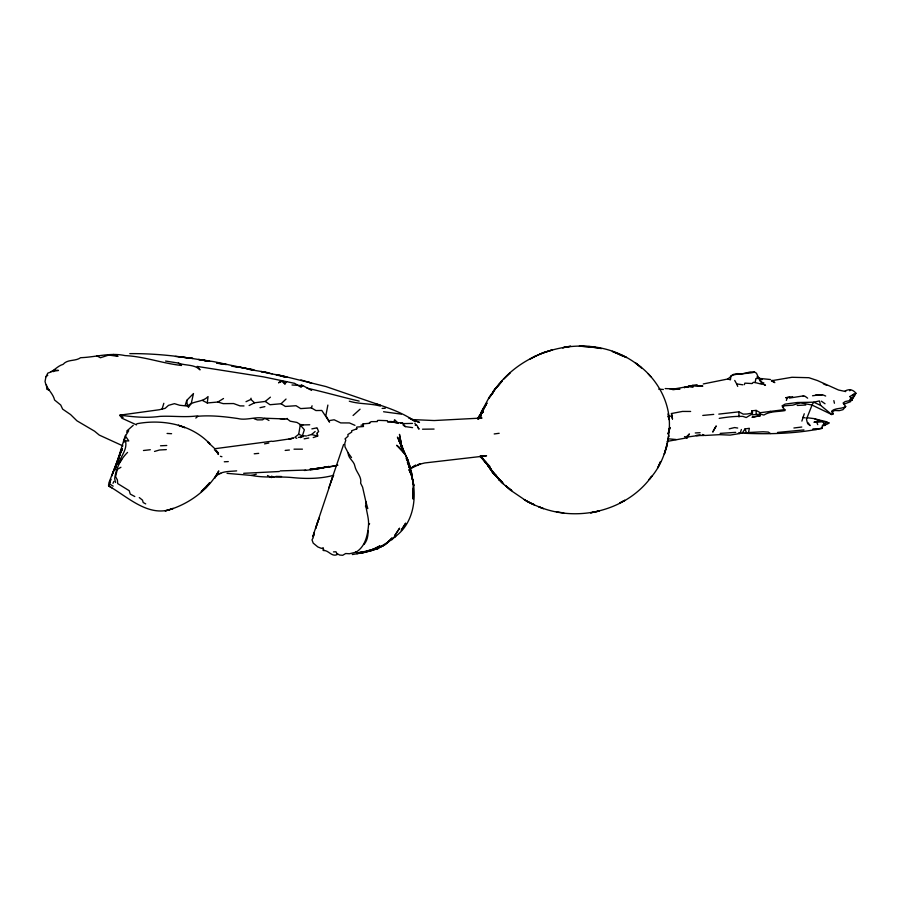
<?xml version="1.0" encoding="UTF-8"?>
<svg xmlns="http://www.w3.org/2000/svg" width="901" height="901" viewBox="0 0 901 901"><rect width="100%" height="100%" fill="white"/><g stroke="black" fill="none" stroke-linecap="round" stroke-linejoin="round"><path stroke-width="1.35" d="M363.497 424.022L362.844 425.295L363.148 423.842L363.486 426.511L356.773 427.074L356.447 429.338M746.67 433.257L744.992 428.932L749.362 428.302L748.416 433.099L738.336 433.178L740.093 433.494L730.08 435.115L719.494 434.665L704.965 435.465L702.397 434.507M760.219 414.145L760.286 412.714L756.119 410.394L751.896 410.8L752.211 414.854L760.219 414.145L763.89 415.023C770.456 410.98 777.968 411.937 785.098 410.552L782.057 405.855L785.143 404.099L797.351 402.499L813.749 402.206L819.403 400.945L820.631 405.371L831.747 414.539L833.267 413.773L831.972 410.777C835.982 407.759 841.41 409.189 845.701 406.542L843.099 403.04L845.194 401.564L852.222 400.033L853.54 394.323L855.95 393.264C853.427 389.773 848.866 388.387 844.856 391.271L845.656 391.541L838.572 390.032L817.466 380.56L808.895 377.71L791.979 377.282L771.752 380.695M400.877 445.218L399.481 434.372L401.26 443.641M667.168 443.438L664.307 454.172L666.774 446.659L668.677 435.588C666.402 451.694 660.343 467.506 649.103 479.512L651.851 476.178C627.006 510.912 577.778 522.715 538.798 506.767L543.449 508.66L532.029 504.008L524.314 499.717L534.406 504.763L527.885 501.981L509.696 489.637L505.393 485.583L511.836 490.617L502.071 483.015L493.027 472.71L502.51 482.632L492.993 473.048L488.139 465.918L496.642 476.133L490.662 469.714L485.155 461.425M668.576 436.872L669.308 428.234L669.206 429.518C671.358 402.984 657.066 377.665 635.408 362.912L641.546 367.912C597.093 329.135 523.053 344.678 492.374 393.32M113.898 481.382L112.997 483.341M333.483 551.896L335.972 551.761L336.726 553.372L339.621 555.039L342.684 555.298L345.68 553.529L349.442 553.755L356.041 552.155C365.344 546.558 367.698 535.138 368.554 524.799C368.993 516.949 365.423 509.335 365.84 501.553L362.596 487.159L360.625 483.184C361.988 476.629 356.12 472.293 354.904 466.245C354.206 461.064 348.034 458.485 348.146 452.888L345.015 446.885L344.801 443.315L345.793 440.251L345.049 438.832L348.101 436.208L347.854 434.552L351.762 432.052L351.615 430.791L357.033 428.718M336.726 553.372L336.963 554.723C331.478 556.998 328.471 549.982 323.527 550.545L323.268 548.315M243.991 405.934L239.948 405.878L233.596 403.547L223.166 403.637L217.884 402.026L207.286 402.961L208.041 396.575C202.511 402.556 193.332 400.528 187.464 406.069L179.716 405.27L174.422 403.659L168.487 405.371L165.142 408.356L159.252 409.752L119.934 415.147L121.917 418.21L136.547 424.889M309.741 424.765L300.27 425.002L298.704 434.282L294.897 437.267L296.733 438.348M270.413 397.161L265.254 401.441L254.521 402.792L250.872 399.425L251.041 398.197M115.531 482.497L114.675 478.735C115.914 468.824 120.374 459.42 127.548 452.415M109.212 484.411L110.857 479.208L108.818 486.044C128.246 497.161 149.262 518.323 173.206 508.412L165.153 510.935C187.171 505.36 207.669 490.854 218.797 470.93L214.618 478.183C219.157 470.75 229.113 471.651 236.67 470.874M313.492 536.41L314.032 532.987L312.681 536.534L313.323 537.559L312.005 539.834L313.199 543.112L317.873 546.975L321.409 548.371L323.099 547.864L323.707 549.892L323.065 550.162M761.818 384.254L755.173 382.553L755.849 378.6L758.732 378.296L762.302 379.546M165.559 361.053L178.398 363.069L181.563 365.479C162.664 363.441 144.25 356.469 124.98 355.591C110.282 352.325 95.281 357.213 80.617 357.697C75.256 361.583 67.654 358.958 63.104 364.364C57.213 365.975 53.778 371.527 47.798 373.127L45.951 376.731L45.05 381.472C46.435 388.86 52.945 392.937 54.589 400.021L60.727 405.011L62.642 409.122L70.593 414.584L76.923 420.801L94.549 431.174L99.256 435.082L122.964 445.927M327.874 405.067L325.847 415.631L329.541 422.118L321.803 410.462L315.913 410.552L311.386 407.871L300.686 408.603L296.057 405.72L285.358 406.452L281.089 403.738L269.996 404.729L265.254 401.441M801.879 421.105L804.255 413.773M120.914 467.281L117.288 469.421L115.565 476.663L117.4 479.951L117.659 483.567L129.248 490.718L130.24 494.075L134.801 496.53M124.687 438.415L123.719 442.447L125.509 435.251M393.94 422.006L394.593 419.697L397.589 422.659M668.148 434.181L670.085 427.468L667.945 433.584M116.533 464.409L115.441 468.137L119.191 456.109L116.893 463.17M162.09 409.031L163.824 403.299M313.571 534.09L332.728 476.854M185.201 405.416L186.744 400.393L193.478 393.534L191.237 403.513L188.32 407.489M343.619 444.441L328.809 487.948M740.239 433.077L741.377 429.495M300.472 437.638L302.387 435.836L304.358 429.754L300.27 425.002M744.372 384.671L744.879 383.139L751.862 383.533M124.777 437.289L114.483 470.367L117.727 461.976L121.669 448.619L118.121 460.231L111.701 475.987L121.23 450.77L108.863 482.936M126.759 432.255L127.311 430.588L133.235 425.317M311.386 407.871L312.073 405.788M480.256 416.048L482.035 410.619L489.209 397.228L496.586 387.227L493.129 391.586L495.618 388.275L502.431 380.751L497.127 387.036M823.694 425.835L825.755 424.596L825.057 424.821C836.556 421.724 816.137 420.767 813.963 422.265L822.624 421.477L824.381 423.752L825.89 424.18L825.744 422.727M786.37 400.427L787.102 398.298M480.965 413.705L482.035 410.619L478.656 418.965M333.224 475.548L330.881 482.17M478.735 418.008L481.686 411.453L487.002 402.961L479.433 416.972L483.139 409.144M118.729 457.415L122.097 449.07L119.642 455.016M479.118 417.839L486.157 404.324M120.869 452.505L122.311 449.07M479.906 415.406L478.476 418.83L482.913 410.473L478.386 417.467L483.206 411.611L478.386 417.467M855.95 393.264L852.819 398.512M658.338 466.56L660.546 461.639M657.584 468.115L660.489 461.729M845.701 406.542L842.953 409.685L839.203 410.665L834.754 410.473L831.567 412.027M53.339 371.662L54.139 370.153L58.486 370.435L50.895 371.662M849.587 400.314L850.679 398.355L851.67 398.265L852.222 400.033L849.97 396.508L853.54 394.323L854.632 395.809M667.089 441.422L687.193 437.773L689.423 433.922L686.799 436.399M311.622 390.426L302.995 385.662L302.15 385.538L301.103 387.25L294.548 383.319L263.52 376.866L197.161 366.414L200.056 369.86C194.323 364.038 185.482 365.919 178.398 363.069M282.497 380.909L278.612 382.688L282.497 380.909L284.941 383.961L286.619 381.596M356.041 552.155L355.58 551.772M782.507 407.624L784.343 405.788L792.801 405.168L800.347 402.781L811.936 405L813.749 402.206L820.631 405.371M742.176 433.212L744.992 428.932M477.699 418.83L480.605 414.516L477.575 418.683M811.711 405.934L806.496 419.156L807.228 422.423M849.733 390.786L850.499 389.705M498.174 385.639L499.616 383.736M121.736 459.645L118.414 463.97C120.711 456.21 127.615 449.588 125.498 441.006L124.586 440.814L128.787 440.938L125.442 436.016L128.719 430.723L127.311 430.588M364.004 544.508C367.18 540.848 368.351 535.532 367.935 530.768M478.96 416.746L483.206 411.611M312.681 536.534L314.032 534.946M352.28 554.543C366.493 552.122 382.441 550.038 392.025 537.942L387.464 542.391L379.197 547.571M368.554 524.799L369.613 523.65M360.062 409.189L353.079 415.496M703.264 383.961L727.794 379.006L733.391 374.422L737.75 373.6L741.703 374.028L750.218 371.978L754.306 371.989L756.48 373.205L758.732 378.296L763.654 384.288L765.478 385.324L762.212 383.567M752.11 383.511L753.326 382.328L755.173 382.553M510.225 372.935L503.817 379.118M378.093 547.74L385.031 544.733L395.64 536.084L394.176 537.368C414.178 523.65 417.366 496.856 411.644 475.007L412.737 481.021M391.71 539.868L395.64 536.084M281.089 403.738L286.034 399.053M824.381 423.752L822.399 425.43L822.23 428.335C796.709 433.64 770.535 434.338 744.519 433.291M195.81 418.053L197.95 416.251C211.262 415.158 224.732 416.622 237.887 418.537C248.192 421.184 259.77 414.145 268.96 420.497M307.748 435.588L311.543 434.519L315.136 431.523M45.951 376.731L47.787 375.255M752.335 413.863L746.219 417.535L742.942 416.397C734.912 416.161 727.231 417.062 719.223 418.368M477.361 418.593L481.134 415.631M387.464 542.391L389.423 540.859M803.129 396.057L803.715 395.64M410.124 468.847L415.665 465.153L410.27 468.509M217.884 402.026L223.516 398.501M249.115 405.529L254.521 402.792M850.826 401.576L844.124 404.087M833.267 413.773L831.747 414.539L811.936 405M539.631 354.104L552.324 349.915L543.675 352.482L535.205 356.255M410.439 468.543L420.508 463.981L417.377 464.781L424.765 462.956L486.563 455.805L480.965 455.715M380.301 547.031L383.623 545.409L377.834 547.819M828.897 423.177L825.293 421.431L818.806 419.9L817.826 420.373L814.436 418.661L807.183 417.737M829.033 422.76L828.379 422.648M246.007 401.688L250.872 399.425M478.927 418.244L481.449 417.152L477.969 418.391M374.05 549.362L366.741 551.626L377.08 548.146M374.174 549.306L370.255 550.86L373.802 549.475M671.459 413.525L672.473 418.931L671.459 413.525L682.462 411.43L690.639 411.453M313.233 437.559L317.625 436.118L317.298 433.449M785.008 409.55L760.286 412.714M375.999 549.126L378.533 548.371L362.484 552.651M154.521 451.435L159.466 450.004L166.336 449.61M672.428 415.733L667.821 416.769M310.98 469.308L320.914 467.878L310.034 469.556L315.913 469.263L329.045 466.459L316.544 468.655M227.052 473.352L251.492 475.435L256.289 474.23M692.937 385.358L684.231 387.576L692.937 385.358L702.836 386.124L692.599 385.752L697.104 384.704M272.609 441.434L292.037 438.55M363.148 423.842L369.849 423.29L369.433 422.67L371.246 421.645L377.271 421.6L377.485 420.519L378.87 420.373L387.351 420.699L387.723 421.645L391.214 421.499L398.343 423.436M361.751 553.011L366.516 551.851M729.247 428.853L734.585 427.558L737.694 428.043M363.249 552.302L376.044 548.518L356.796 553.597L363.249 552.302L361.053 552.764M689.028 386.371L687.992 386.597L693.286 386.833L689.028 386.371L674.297 388.917L665.163 388.568M260.006 407.691L264.871 406.621M328.764 467.191L337.886 465.209L316.893 468.869M311.859 428.899L316.814 427.851M320.17 468.238L325.036 467.27M264.477 443.866L268.836 443.044M136.772 423.752C162.349 418.92 191.654 424.281 209.91 443.945L207.703 442.053L214.213 448.079M289.086 438.911L293.703 438.066L289.919 438.753M298.411 437.424L303.029 436.568M304.155 438.843L308.761 437.999M789.332 398.084L802.78 395.978L805.134 396.35L807.634 398.174M313.041 469.466L304.448 470.502M292.003 384.986L302.995 385.662M793.905 427.998L801.755 427.029M479.422 418.413L482.024 418.03L434.203 420.542L412.207 419.573M360.997 425.216L363.486 424.844M271.911 441.186L214.911 448.709M789.85 397.116L785.728 397.735L792.632 396.722M687.08 437.053L700.471 435.217L696.484 435.408M217.254 473.937L220.79 473.453M812.544 395.764L816.216 395.257M735.734 432.356L720.158 433.392M777.495 432.446L803.94 429.923M109.517 484.997L108.48 485.143L108.818 486.044L111.87 487.869M366.009 551.986L358.012 553.079L361.369 552.752M494.199 433.955L499.165 433.291M333.708 475.289C320.046 478.972 305.822 478.96 291.665 477.507C278.251 476.28 264.804 478.127 251.492 475.435M672.788 389.728L675.187 389.435M143.462 450.511L150.321 449.734M402.42 423.628L412.523 423.402M48.508 390.133L49.251 390.065L46.829 389.255L46.39 384.626M328.696 420.699L334.147 419.787L340.724 422.918L349.453 422.941L354.971 425.351M734.72 380.436L736.669 383.927L742.886 384.817M387.531 421.814L402.409 422.963L405.315 426.601L412.568 427.626M434.079 429.067L422.524 429.203M285.166 450.421L289.39 450.016M254.217 453.8L258.688 453.372M797.227 405.45L805.798 405.022M702.78 415.44L713.716 414.392M243.664 473.307L279.254 471.527M314.325 468.824L316.803 468.588M305.732 470.063L280.188 470.896M718.795 414.111L738.865 411.847L743.28 414.133L746.963 414.01L752.617 413.03L751.896 410.8M309.786 469.275L317.4 468.644M668.046 438.776L676.212 439.53M695.268 432.953L700.1 432.705M658.744 389.187L663.361 389.469M160.524 445.792L166.764 445.488M224.293 461.785L228.28 461.594M754.655 372.158C746.816 374.118 738.595 373.025 730.981 375.672L730.418 379.839L727.794 379.006M382.137 408.401L385.268 408.266M761.12 382.981L763.857 382.914M303.355 424.72L300.405 424.585L296.947 422.434L290.223 421.206L287.374 419.021L264.759 418.222L262.608 419.832L257.326 419.9L254.195 418.728M696.349 435.555L704.064 435.476M749.429 432.469L763.068 431.77L768.362 432.097L770.4 433.539M400.877 423.155L402.77 423.143M302.432 449.16L294.008 449.171M129.789 353.642C155.603 353.361 181.45 356.379 206.825 360.918L200.799 359.758L209.73 361.38L198.592 359.443L213.571 361.605L252.697 369.86L237.537 366.662M415.226 425.249L416.87 425.261L419.033 429.158L417.625 427.209M822.185 394.875L815.946 394.807L822.782 394.841L825.665 396.035M275.909 476.415L281.551 476.528M298.704 434.282L302.387 435.836L306.486 435.949M669.601 388.759L679.951 389.131L674.297 388.917M383.578 411.746L401.305 414.122M167.079 433.449L171.584 433.696M816.588 429.518L812.646 429.281L822.23 428.335L821.352 427.333M279.986 418.683L284.784 419.055M220.722 363.553L216.724 363.171L226.388 364.533L220.722 363.553L222.13 363.689M594.761 347.043L579.366 346.13L597.633 347.763M770.423 379.512L760.174 378.488L757.257 376.945M588.747 346.457L601.451 348.608M249.543 369.511L268.689 372.789M175.458 356.436L192.983 358.429L179.074 356.796M349.306 401.204C359.409 404.245 370.131 403.31 380.413 406.069M235.431 366.549L253.981 369.782M556.413 511.734L563.835 513.029M231.512 366.076L236.828 367.067M267.856 372.856L261.02 371.516L272.023 373.881M283.714 376.483L286.248 376.99M279.434 375.165L325.982 386.574L380.582 405.315M271.798 373.847L278.927 375.312M802.656 417.354L805.269 417.895M267.788 372.98L270.458 373.566M275.729 374.523L287.081 377.057M277.159 375.143L284.389 376.809L280.616 375.92M480.751 455.985L483.127 456.57M816.655 422.051L817.736 424.641M119.934 415.147C133.337 416.915 146.266 418.244 159.837 416.386C172.215 415.733 184.626 417.546 196.992 415.924L197.95 416.251M119.788 415.575L123.133 417.332M311.543 434.519L317.625 436.118L317.073 432.863L318.639 431.669L317.276 428.223M814.436 418.661L818.806 419.9M220.396 456.289L221.905 456.717M308.086 382.069L311.656 383.128L300.934 379.929M375.785 403.749C389.615 408.232 403.49 413.199 415.451 421.668L408.84 417.861L419.506 422.49L412.635 419.708M307.061 388.162C324.428 392.093 341.918 397.093 359.172 401.103M770.107 411.363L771.47 411.825M301.193 385.2L302.15 385.538M113.177 486.146L109.303 483.848M113.368 354.453L118.008 356.345L108.694 355.062L100.439 357.753L96.734 355.816M271.516 476.178L274.298 477.361M685.92 437.222L687.193 437.773M823.356 383.815L826.769 385.403M684.512 436.602L686.934 437.796M771.346 380.886L774.815 382.621L771.842 380.233M202.511 400.483L207.286 402.961M267.507 475.503L271.46 477.609M145.703 503.896L143.169 502.499L142.493 500.145L139.283 497.577M403.197 425.216L405.315 426.601M821.352 401.182L825.023 403.738M757.099 377.057L758.732 378.296M807.476 423.504L810.134 425.587L808.051 422.704M214.37 449.768L218.504 453.135L215.868 450.162L218.447 454.476L216.139 450.613M650.837 376.708L648.258 373.87M282.216 381.36L284.941 383.961M480.785 456.751L483.6 459.566L481.123 456.784M849.97 396.508L851.67 398.265M495.573 475.874L496.192 476.516M365.378 506.103L367.799 508.592L365.84 501.553M479.794 456.221L489.941 466.639L480.695 456.503L491.315 469.725L485.132 461.312M302.387 435.836L303.119 436.67M351.536 457.584L348.146 452.888M414.809 423.335L416.217 425.272M301.734 385.11L302.15 385.729M483.173 459.42L485.425 462.742M490.369 468.61L492.993 473.048L490.313 468.52M759.329 379.467L760.523 381.81M404.594 453.18L402.342 448.09L405.551 454.915L396.631 445.285C406.52 451.806 409.899 463.463 411.408 474.5M409.651 467.394L407.41 462.292L411.622 473.318L411.791 477.215L411.239 472L411.622 473.318L409.955 467.698L411.115 473.138M405.112 454.093L399.222 441.163L403.197 450.455L401.193 444.948L402.623 449.723M736.669 383.927L737.705 386.383M401.857 447.031L397.442 437.109L402.375 446.738L403.389 452.234M401.914 447.042L400.821 443.281L401.914 447.898M287.194 418.379L287.374 419.021M833.853 400.607L834.427 403.254M412.016 477.62L408.964 465.749L412.748 480.334M401.981 447.842L400.281 439.102L401.035 444.272M411.239 472L412.05 477.519M186.744 400.393L187.464 406.069M668.869 419.562L668.272 413.683L668.869 419.404M738.865 411.847L739.023 416.926M756.119 410.394L756.187 414.471M413.232 488.083L413.097 499.098L413.21 483.691M316.972 523.988L315.654 528.504L319.134 518.12L316.972 523.988M714.865 428.043L712.747 432.097L716.25 425.936L714.865 428.043M405.585 523.312L401.305 530.171L405.585 523.312M399.515 528.335L394.987 535.217L399.515 528.335M490.572 395.843L488.601 398.569L493.072 392.543L490.572 395.843M209.539 482.913L206.138 487.52L201.227 491.586L209.539 482.913M624.72 500.348L619.674 503.073L624.72 500.348M533.55 357.156L530.16 358.97L535.96 355.906L533.55 357.156M379.772 546.006L371.91 549.937L379.772 546.006M362.54 551.862L358.519 552.764L362.54 551.862M566.571 346.851L562.551 347.752L570.693 346.243L566.571 346.851M599.109 511.081L590.729 512.804L599.109 511.081M760.365 415.688L752.234 417.197L760.365 415.688M182.88 426.871L178.432 425.295L184.84 427.682L182.88 426.871M618.829 354.172L612.308 351.379L622.625 355.827L618.829 354.172M626.409 357.483L620.136 354.667L626.409 357.483M501.125 481.573L495.561 475.041L499.436 480.12L498.816 479.49L503.524 483.769L501.125 481.573M402.319 447.606L400.528 444.655L403.502 450.297L402.319 447.606M408.198 462.359L406.227 458.384L408.829 463.666L408.198 462.359M407.027 458.463L405.529 455.253L407.984 460.569L407.027 458.463M410.71 473.397L408.986 469.59L410.98 474.14L410.71 473.397M409.516 465.31L409.133 463.981L409.921 468.959L409.516 465.31M413.536 484.197L412.365 478.724L413.773 485.752L413.536 484.197"/></g></svg>
